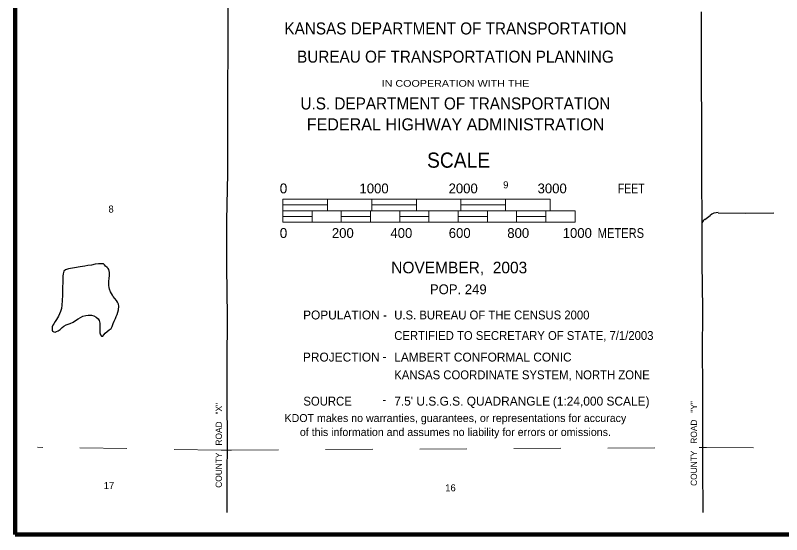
# Model space of a CAD drawing. Extents: x 467 to 471.45, y 2649.76 to 2653.71.
# Drawn here: x 466.997 to 468.626, y 2649.824 to 2650.927 of the extents above; entities that cross this region are included whole.
import ezdxf
from ezdxf.enums import TextEntityAlignment as Align

# ---------------------------------------------------------------- set-up
doc = ezdxf.new("R2010")
doc.units = 0
doc.header["$LTSCALE"] = 0.0068
doc.linetypes.add('MEDIUM_DASHED', pattern=[4.5, 3, -1.5])
for name, color, linetype, lineweight in [('14', 7, 'Continuous', 25), ('15', 7, 'MEDIUM_DASHED', 13), ('25', 7, 'Continuous', 13), ('48', 7, 'Continuous', 106), ('51', 7, 'Continuous', 13)]:
    doc.layers.add(name, color=color, linetype=linetype, lineweight=lineweight)
doc.layers.add('45', color=7, linetype='Continuous')
doc.layers.add('49', color=7, linetype='Continuous')

msp = doc.modelspace()

# ---------------------------------------------------------------- linework, layer by layer
at = {"layer": '14'}
msp.add_line((468.462121, 2650.49375), (468.473485, 2650.502273), dxfattribs=at)
for points in [[(467.448295, 2650.951326), (467.448106, 2650.853977), (467.447917, 2650.770455), (467.447538, 2650.684091), (467.447727, 2650.591288), (467.445833, 2650.491667), (467.445833, 2650.392045), (467.44678, 2650.288068), (467.446402, 2650.186742), (467.446212, 2650.105303), (467.44678, 2650.02822), (467.446023, 2649.94053), (467.446023, 2649.871591)], [(468.454735, 2650.934659), (468.454735, 2650.844697), (468.454735, 2650.780303), (468.454924, 2650.707008), (468.454924, 2650.639962), (468.455114, 2650.571212), (468.455682, 2650.500568), (468.455871, 2650.401136), (468.457008, 2650.303409), (468.456818, 2650.207955), (468.457386, 2650.146023), (468.457576, 2650.051515), (468.457386, 2649.968939), (468.458144, 2649.871591)], [(468.490909, 2650.507955), (468.548106, 2650.507197), (468.608902, 2650.507576)]]:
    msp.add_lwpolyline(points, dxfattribs=at)
for centre, radius, start, end in [((468.490528, 2650.479575), 0.028409, 89.18527, 126.87508), ((468.478521, 2650.472851), 0.026588, 128.04944, 149.29289)]:
    msp.add_arc(centre, radius, start, end, dxfattribs=at)
at = {"layer": '15'}
for q in [(468.450189, 2650.00928), (469.437311, 2650.005492)]:
    msp.add_line((468.46572, 2650.00928), q, dxfattribs=at)
for points in [[(467.433902, 2650.003788), (467.054735, 2650.009659), (467.043939, 2650.009848)], [(467.433902, 2650.003788), (467.45625, 2650.003788), (468.450189, 2650.00928)]]:
    msp.add_lwpolyline(points, dxfattribs=at)
at = {"layer": '25', "lineweight": 25}
msp.add_lwpolyline([(467.134659, 2650.392614), (467.122159, 2650.39053), (467.10947, 2650.388636), (467.10303, 2650.386932), (467.099811, 2650.383523), (467.098485, 2650.378409), (467.097538, 2650.373295), (467.097538, 2650.362879), (467.09678, 2650.346591), (467.09697, 2650.332765), (467.096212, 2650.32178), (467.095455, 2650.311742), (467.094697, 2650.304735), (467.092803, 2650.298295), (467.09072, 2650.293182), (467.088447, 2650.288447), (467.086364, 2650.28447), (467.08428, 2650.28125), (467.08125, 2650.277083), (467.07822, 2650.272159), (467.076515, 2650.268939), (467.074811, 2650.26553), (467.074811, 2650.261932), (467.074621, 2650.258333), (467.075758, 2650.25625), (467.078409, 2650.255114), (467.08125, 2650.254545), (467.083902, 2650.255303), (467.087311, 2650.257008), (467.091667, 2650.259848), (467.096212, 2650.264015), (467.099811, 2650.267045), (467.104924, 2650.269697), (467.113258, 2650.272917), (467.119318, 2650.275568), (467.124811, 2650.278977), (467.129924, 2650.282576), (467.134848, 2650.285606), (467.140341, 2650.288258), (467.146212, 2650.289583), (467.151136, 2650.29053), (467.158333, 2650.290341), (467.163636, 2650.289015), (467.16875, 2650.286174), (467.172727, 2650.282576), (467.174811, 2650.278788), (467.175947, 2650.273295), (467.175947, 2650.264205), (467.175947, 2650.257197), (467.176326, 2650.252652), (467.177841, 2650.248864), (467.180114, 2650.246023), (467.182386, 2650.246023), (467.185038, 2650.248864), (467.187879, 2650.251894), (467.191856, 2650.255871), (467.195833, 2650.259091), (467.200189, 2650.261742), (467.202273, 2650.266477), (467.204545, 2650.272348), (467.206629, 2650.277652), (467.20928, 2650.283144), (467.211174, 2650.2875), (467.213068, 2650.291856), (467.214773, 2650.296402), (467.215909, 2650.301705), (467.216667, 2650.30928), (467.21572, 2650.313636), (467.213826, 2650.317992), (467.211364, 2650.321212), (467.207955, 2650.325568), (467.204735, 2650.329924), (467.202841, 2650.332955), (467.200758, 2650.336364), (467.198864, 2650.339962), (467.19697, 2650.345265), (467.196023, 2650.348864), (467.195265, 2650.353409), (467.195455, 2650.362689), (467.196212, 2650.368371), (467.19697, 2650.374432), (467.196591, 2650.381061), (467.195644, 2650.387311), (467.193939, 2650.389205), (467.191477, 2650.391667), (467.188258, 2650.394508), (467.185985, 2650.397348), (467.184091, 2650.399242), (467.173106, 2650.399242), (467.166098, 2650.398295), (467.158333, 2650.396402), (467.150379, 2650.395833), (467.144129, 2650.394318)], close=True, dxfattribs=at)
at = {"layer": '48'}
msp.add_lwpolyline([(466.996591, 2649.824242), (466.996591, 2653.706818), (470.879167, 2653.706818), (470.879167, 2649.824242)], close=True, dxfattribs=at)
at = {"layer": '51'}
for p, q in [((467.565152, 2650.524432), (467.659848, 2650.524432)), ((467.754545, 2650.524432), (467.849242, 2650.524432)), ((467.943939, 2650.524432), (468.038636, 2650.524432)), ((467.565152, 2650.499811), (467.627273, 2650.499811)), ((467.689394, 2650.499811), (467.751515, 2650.499811)), ((467.813826, 2650.499811), (467.875947, 2650.499811)), ((467.938068, 2650.499811), (468.000189, 2650.499811)), ((468.062311, 2650.499811), (468.124432, 2650.499811))]:
    msp.add_line(p, q, dxfattribs=at)
for points in [[(467.565152, 2650.512121), (467.659848, 2650.512121), (467.659848, 2650.536742), (467.565152, 2650.536742)], [(467.659848, 2650.512121), (467.754545, 2650.512121), (467.754545, 2650.536742), (467.659848, 2650.536742)], [(467.754545, 2650.512121), (467.849242, 2650.512121), (467.849242, 2650.536742), (467.754545, 2650.536742)], [(467.849242, 2650.512121), (467.943939, 2650.512121), (467.943939, 2650.536742), (467.849242, 2650.536742)], [(467.943939, 2650.512121), (468.038636, 2650.512121), (468.038636, 2650.536742), (467.943939, 2650.536742)], [(468.038636, 2650.512121), (468.133333, 2650.512121), (468.133333, 2650.536742), (468.038636, 2650.536742)], [(467.565152, 2650.4875), (467.627273, 2650.4875), (467.627273, 2650.512121), (467.565152, 2650.512121)], [(467.627273, 2650.4875), (467.689394, 2650.4875), (467.689394, 2650.512121), (467.627273, 2650.512121)], [(467.689394, 2650.4875), (467.751515, 2650.4875), (467.751515, 2650.512121), (467.689394, 2650.512121)], [(467.751515, 2650.4875), (467.813826, 2650.4875), (467.813826, 2650.512121), (467.751515, 2650.512121)], [(467.813826, 2650.4875), (467.875947, 2650.4875), (467.875947, 2650.512121), (467.813826, 2650.512121)], [(467.875947, 2650.4875), (467.938068, 2650.4875), (467.938068, 2650.512121), (467.875947, 2650.512121)], [(467.938068, 2650.4875), (468.000189, 2650.4875), (468.000189, 2650.512121), (467.938068, 2650.512121)], [(468.000189, 2650.4875), (468.062311, 2650.4875), (468.062311, 2650.512121), (468.000189, 2650.512121)], [(468.062311, 2650.4875), (468.124432, 2650.4875), (468.124432, 2650.512121), (468.062311, 2650.512121)], [(468.124432, 2650.4875), (468.186553, 2650.4875), (468.186553, 2650.512121), (468.124432, 2650.512121)]]:
    msp.add_lwpolyline(points, close=True, dxfattribs=at)

# ---------------------------------------------------------------- texts
at = {"layer": '45'}
for s, p in [('9', (468.039205, 2650.559659)), ('8', (467.200189, 2650.508144)), ('17', (467.195739, 2649.921023)), ('16', (467.921591, 2649.916288))]:
    msp.add_text(s, height=0.01496, dxfattribs=at).set_placement(p, align=Align.CENTER)
at = {"layer": '49'}
for s, p in [('COUNTY   ROAD   "X"', (467.435606, 2650.013826)), ('COUNTY   ROAD   "Y"', (468.445644, 2650.017803))]:
    msp.add_text(s, height=0.01326, rotation=90, dxfattribs=at).set_placement(p, align=Align.CENTER)
at = {"layer": '51'}
for s, height, width, p in [('KANSAS DEPARTMENT OF TRANSPORTATION', 0.02557, 0.95, (467.932292, 2650.886364)), ('BUREAU OF TRANSPORTATION PLANNING', 0.02557, 0.95, (467.932197, 2650.826515)), ('IN COOPERATION WITH THE', 0.0142, 1.2, (467.932386, 2650.775379)), ('U.S. DEPARTMENT OF TRANSPORTATION', 0.02557, 0.95, (467.932102, 2650.727083))]:
    msp.add_text(s, height=height, dxfattribs=dict(at, width=width)).set_placement(p, align=Align.CENTER)
for s, height, p in [('FEDERAL HIGHWAY ADMINISTRATION', 0.02557, (467.932386, 2650.682765)), ('KDOT makes no warranties, guarantees, or representations for accuracy', 0.01688, (467.932102, 2650.063447)), ('of this information and assumes no liability for errors or omissions.', 0.01688, (467.932102, 2650.033712))]:
    msp.add_text(s, height=height, dxfattribs=at).set_placement(p, align=Align.CENTER)
for s, height, width, p in [('SCALE', 0.0322, 0.95, (467.87178, 2650.603409)), ('0', 0.02083, 1.05, (467.558523, 2650.549053)), ('FEET', 0.02083, 0.8, (468.277462, 2650.549053)), ('0', 0.02083, 1.05, (467.558523, 2650.454356)), ('METERS', 0.02083, 0.85, (468.23447, 2650.454356)), ('U.S. BUREAU OF THE CENSUS 2000', 0.0189, 0.95, (467.802083, 2650.28125)), ('CERTIFIED TO SECRETARY OF STATE, 7/1/2003', 0.0189, 0.95, (467.802083, 2650.237689)), ('KANSAS COORDINATE SYSTEM,', 0.01894, 0.95, (467.802083, 2650.154167)), ('NORTH ZONE', 0.01894, 0.95, (468.186174, 2650.154167)), ('SOURCE ', 0.01894, 0.95, (467.608902, 2650.098295))]:
    msp.add_text(s, height=height, dxfattribs=dict(at, width=width)).set_placement(p)
for s, height, p in [('1000', 0.02083, (467.72822, 2650.549053)), ('2000', 0.02083, (467.917614, 2650.549053)), ('3000', 0.02083, (468.106818, 2650.549053)), ('200', 0.02083, (467.669508, 2650.454356)), ('400', 0.02083, (467.793939, 2650.454356)), ('600', 0.02083, (467.917992, 2650.454356)), ('800', 0.02083, (468.042424, 2650.454356)), ('1000', 0.02083, (468.160227, 2650.454356)), ('NOVEMBER,  2003', 0.02462, (467.795644, 2650.379167)), ('POP. 249', 0.02083, (467.877841, 2650.334848)), ('POPULATION -', 0.0189, (467.608333, 2650.28125)), ('PROJECTION ', 0.01894, (467.607955, 2650.191856)), ('LAMBERT CONFORMAL CONIC', 0.01894, (467.802083, 2650.191856)), ('-', 0.01894, (467.777083, 2650.193371)), ('-', 0.01894, (467.776705, 2650.101705)), ("7.5' U.S.G.S. QUADRANGLE", 0.01894, (467.802083, 2650.098295)), ('(1:24,000 SCALE)', 0.01894, (468.139205, 2650.098295))]:
    msp.add_text(s, height=height, dxfattribs=at).set_placement(p)

doc.saveas('drawing.dxf')
